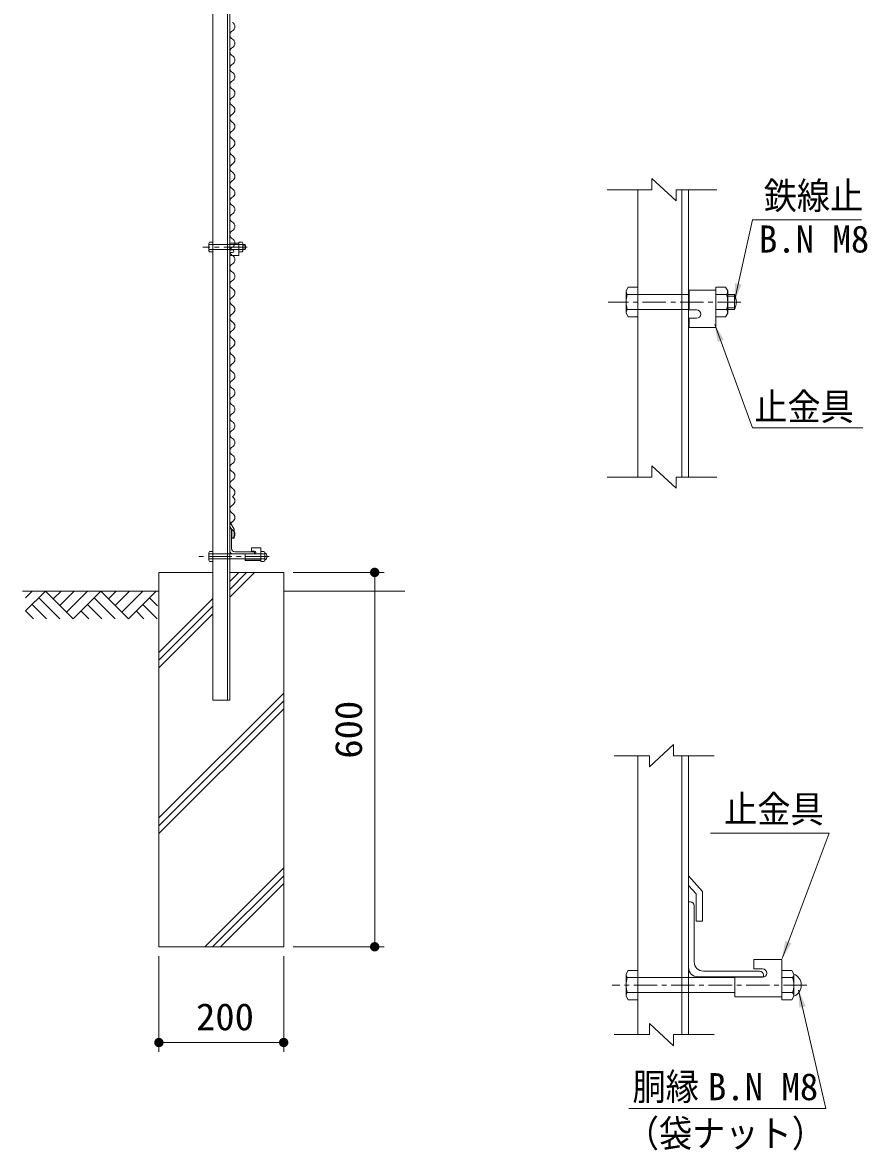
# Model space of a CAD drawing. Units: millimetres, scale not verified. Extents: x -4455 to 4455, y -3150 to 3150.
# Drawn here: x 51 to 1405, y -482 to 1326 of the extents above; entities that cross this region are included whole.
import ezdxf
from ezdxf.enums import TextEntityAlignment as Align

# ---------------------------------------------------------------- set-up
doc = ezdxf.new("R2010")
doc.units = ezdxf.units.MM
doc.header["$LTSCALE"] = 30
doc.linetypes.add('DASHED', pattern=[7.5, 6, -1.5])
doc.linetypes.add('USER1', pattern=[2, 1.25, -0.25, 0.25, -0.25])
for name, color, linetype, lineweight in [('0-1_SUNPOU', 1, 'Continuous', 18), ('0-3_4基礎', 4, 'Continuous', 18), ('0-4_5寸法', 1, 'Continuous', 18), ('0-5_1部材', 3, 'Continuous', 18), ('0-6_GL', 7, 'Continuous', 9), ('0-8_8部品', 7, 'Continuous', 9), ('0-9_0', 1, 'Continuous', 18), ('0-A_2網', 4, 'Continuous', 18), ('0-B_AMI', 3, 'Continuous', 18), ('0-C_7詳細', 7, 'Continuous', 18)]:
    doc.layers.add(name, color=color, linetype=linetype, lineweight=lineweight)
doc.styles.add('ＭＳ ゴシック', font='')
doc.styles.get('ＭＳ ゴシック').set_extended_font_data('MS Gothic')

# ---------------------------------------------------------------- blocks, each defined once
blk = doc.blocks.new('GL-マーク')
at = {"layer": '0-9_0'}
for p, q in [((-418.12, -21.21), (-396.91, 0)), ((-418.12, -63.64), (-354.48, 0)), ((-354.48, 0), (-265.86, -88.62)), ((-304.52, 0), (-329.5, -24.98)), ((-262.09, 0), (-308.29, -46.2)), ((-219.67, 0), (-287.08, -67.41)), ((-177.24, 0), (-265.86, -88.62)), ((-177.24, 0), (-88.62, -88.62)), ((-127.28, 0), (-152.26, -24.98)), ((-84.85, 0), (-131.05, -46.19)), ((-42.43, 0), (-109.83, -67.41)), ((0, 0), (-88.62, -88.62)), ((-375.7, -21.21), (-308.29, -88.62)), ((-198.45, -21.21), (-131.05, -88.62)), ((4.99, -47.42), (-21.21, -21.21)), ((-418.12, -63.64), (-393.14, -88.62)), ((-396.91, -42.43), (-350.71, -88.62)), ((-240.88, -63.64), (-215.9, -88.62)), ((-219.67, -42.43), (-173.47, -88.62)), ((-38.66, -88.62), (-63.64, -63.64)), ((3.77, -88.62), (-42.43, -42.43))]:
    blk.add_line(p, q, dxfattribs=at)
blk = doc.blocks.new('NAMIX5')
at = {"layer": '0-B_AMI'}
for centre, start, end in [((53.3, -300), 118.07249, 241.92751), ((-53.3, -100), 298.07249, 61.92751), ((-53.3, -500), 298.07249, 61.92751), ((53.3, -700), 118.07249, 241.92751), ((-53.3, -900), 298.07249, 61.92751), ((53.3, -1100), 118.07249, 241.92751), ((-53.3, -1300), 298.07249, 61.92751), ((53.3, -1500), 118.07249, 241.92751), ((-53.3, -1700), 298.07249, 61.92751), ((53.3, -1900), 118.07249, 241.92751)]:
    blk.add_arc(centre, 113.3, start, end, dxfattribs=at)
blk = doc.blocks.new('NAMIX13')
at = {"layer": '0-B_AMI'}
for centre, start, end in [((-106.7, -200), 298.07249, 61.92751), ((106.7, -600), 118.07249, 241.92751), ((-106.7, -1000), 298.07249, 61.92751), ((106.7, -1400), 118.07249, 241.92751), ((-106.7, -1800), 298.07249, 61.92751), ((106.7, -2200), 118.07249, 241.92751), ((-106.7, -2600), 298.07249, 61.92751), ((106.7, -3000), 118.07249, 241.92751), ((-106.7, -3400), 298.07249, 61.92751), ((106.7, -3800), 118.07249, 241.92751), ((-106.7, -4200), 298.07249, 61.92751), ((106.7, -4600), 118.07249, 241.92751), ((-106.7, -5000), 298.07249, 61.92751), ((106.7, -5400), 118.07249, 241.92751), ((-106.7, -5800), 298.07249, 61.92751), ((106.7, -6200), 118.07249, 241.92751), ((-106.7, -6600), 298.07249, 61.92751), ((106.7, -7000), 118.07249, 241.92751), ((-106.7, -7400), 298.07249, 61.92751), ((106.7, -7800), 118.07249, 241.92751), ((-106.7, -8200), 298.07249, 61.92751), ((106.7, -8600), 118.07249, 241.92751)]:
    blk.add_arc(centre, 226.7, start, end, dxfattribs=at)
blk = doc.blocks.new('NAMI')
at = {"layer": '0-B_AMI'}
for centre, start, end in [((-106.7, -200), 298.07249, 61.92751), ((106.7, -600), 118.07249, 241.92751)]:
    blk.add_arc(centre, 226.7, start, end, dxfattribs=at)
blk = doc.blocks.new('M1')
at = {"layer": '0-1_SUNPOU'}
blk.add_line((-7.5, 0), (-57.86, 0), dxfattribs=at)
for points in [[(0, 0), (-7.5, 0), (-7.44, 0.94)], [(0, 0), (-7.44, -0.94), (-7.5, 0)], [(0, 0), (-7.44, 0.94), (-7.26, 1.87)], [(0, 0), (-7.26, -1.87), (-7.44, -0.94)], [(0, 0), (-7.26, 1.87), (-6.97, 2.76)], [(0, 0), (-6.97, -2.76), (-7.26, -1.87)], [(0, 0), (-6.97, 2.76), (-6.57, 3.61)], [(0, 0), (-6.57, -3.61), (-6.97, -2.76)], [(0, 0), (-6.57, 3.61), (-6.07, 4.41)], [(0, 0), (-6.07, -4.41), (-6.57, -3.61)], [(0, 0), (-6.07, 4.41), (-5.47, 5.13)], [(0, 0), (-5.47, -5.13), (-6.07, -4.41)], [(0, 0), (-5.47, 5.13), (-4.78, 5.78)], [(0, 0), (-4.78, -5.78), (-5.47, -5.13)], [(0, 0), (-4.78, 5.78), (-4.02, 6.33)], [(0, 0), (-4.02, -6.33), (-4.78, -5.78)], [(0, 0), (-4.02, 6.33), (-3.19, 6.79)], [(0, 0), (-3.19, -6.79), (-4.02, -6.33)], [(0, 0), (-3.19, 6.79), (-2.32, 7.13)], [(0, 0), (-2.32, -7.13), (-3.19, -6.79)], [(0, 0), (-2.32, 7.13), (-1.41, 7.37)], [(0, 0), (-1.41, -7.37), (-2.32, -7.13)], [(0, 0), (-1.41, 7.37), (-0.47, 7.49)], [(0, 0), (-0.47, -7.49), (-1.41, -7.37)], [(0, 0), (-0.47, 7.49), (0.47, 7.49)], [(0, 0), (0.47, -7.49), (-0.47, -7.49)], [(0, 0), (0.47, 7.49), (1.41, 7.37)], [(0, 0), (1.41, 7.37), (2.32, 7.13)], [(0, 0), (2.32, 7.13), (3.19, 6.79)], [(0, 0), (3.19, 6.79), (4.02, 6.33)], [(0, 0), (4.02, 6.33), (4.78, 5.78)], [(0, 0), (4.78, 5.78), (5.47, 5.13)], [(0, 0), (5.47, 5.13), (6.07, 4.41)], [(0, 0), (6.07, 4.41), (6.57, 3.61)], [(0, 0), (6.57, 3.61), (6.97, 2.76)], [(0, 0), (6.97, 2.76), (7.26, 1.87)], [(0, 0), (7.26, 1.87), (7.44, 0.94)], [(0, 0), (7.44, 0.94), (7.5, 0)], [(0, 0), (1.41, -7.37), (0.47, -7.49)], [(0, 0), (2.32, -7.13), (1.41, -7.37)], [(0, 0), (3.19, -6.79), (2.32, -7.13)], [(0, 0), (4.02, -6.33), (3.19, -6.79)], [(0, 0), (4.78, -5.78), (4.02, -6.33)], [(0, 0), (5.47, -5.13), (4.78, -5.78)], [(0, 0), (6.07, -4.41), (5.47, -5.13)], [(0, 0), (6.57, -3.61), (6.07, -4.41)], [(0, 0), (6.97, -2.76), (6.57, -3.61)], [(0, 0), (7.26, -1.87), (6.97, -2.76)], [(0, 0), (7.44, -0.94), (7.26, -1.87)], [(0, 0), (7.5, 0), (7.44, -0.94)]]:
    blk.add_solid(points, dxfattribs=at)

msp = doc.modelspace()

# ---------------------------------------------------------------- linework, layer by layer
at = {"layer": '0-3_4基礎', "color": 7, "lineweight": 9}
for p, q in [((269.77, 444.92), (356.27, 444.92)), ((269.77, 444.92), (269.77, -155.08)), ((269.77, 444.92), (341.77, 444.92)), ((383.27, 444.92), (469.77, 444.92)), ((397.77, 444.92), (469.77, 444.92)), ((469.77, 444.92), (469.77, -155.08)), ((269.77, -155.08), (469.77, -155.08))]:
    msp.add_line(p, q, dxfattribs=at)
at = {"layer": '0-3_4基礎'}
for p, q in [((383.27, 405.3), (422.89, 444.92)), ((383.27, 417.8), (410.39, 444.92)), ((383.27, 430.3), (397.89, 444.92)), ((269.77, 316.8), (356.27, 403.3)), ((269.77, 304.3), (356.27, 390.8)), ((269.77, 291.8), (356.27, 378.3)), ((269.77, 51.46), (469.77, 251.46)), ((269.77, 38.96), (469.77, 238.96)), ((269.77, 26.46), (469.77, 226.46)), ((343.43, -155.08), (469.77, -28.74)), ((355.93, -155.08), (469.77, -41.24)), ((368.43, -155.08), (469.77, -53.74))]:
    msp.add_line(p, q, dxfattribs=at)
at = {"layer": '0-4_5寸法'}
for p, q in [((484.77, 444.92), (630.6, 444.92)), ((615.6, -125.08), (615.6, 414.92)), ((484.77, -155.08), (630.6, -155.08)), ((269.77, -170.08), (269.77, -323.6)), ((469.77, -170.08), (469.77, -323.6)), ((299.77, -308.6), (439.77, -308.6))]:
    msp.add_line(p, q, dxfattribs=at)
at = {"layer": '0-5_1部材', "color": 7, "lineweight": 9}
for p, q in [((356.27, 1459.92), (356.27, 239.92)), ((379.77, 1459.92), (379.77, 239.92)), ((383.27, 1459.92), (383.27, 239.92)), ((383.27, 526), (390.57, 514.04)), ((383.27, 519.92), (383.27, 479.92)), ((383.27, 518.32), (386.57, 512.91)), ((383.27, 479.92), (383.27, 514.92)), ((383.27, 514.92), (384.27, 514.92)), ((386.27, 482.92), (386.27, 512.92)), ((386.57, 499.91), (386.57, 512.91)), ((390.57, 499.91), (390.57, 514.04)), ((390.57, 499.91), (386.57, 499.91)), ((423.27, 474.92), (388.27, 474.92)), ((421.27, 477.92), (391.27, 477.92)), ((423.27, 474.92), (423.27, 475.92)), ((356.27, 239.92), (383.27, 239.92))]:
    msp.add_line(p, q, dxfattribs=at)
at = {"layer": '0-5_1部材', "color": 1, "linetype": 'USER1'}
msp.add_line((411.23, 966.35), (340.4, 966.35), dxfattribs=at)
at = {"layer": '0-5_1部材'}
for p, q in [((349.87, 972.27), (350.98, 974.19)), ((349.87, 960.43), (349.87, 972.27)), ((350.56, 970.35), (356.27, 970.35)), ((350.56, 962.35), (356.27, 962.35)), ((350.98, 974.19), (356.27, 974.19)), ((356.27, 958.51), (356.27, 974.19)), ((383.61, 972.67), (383.61, 962.17)), ((383.61, 972.67), (397.81, 972.67)), ((383.61, 962.17), (387.56, 962.17)), ((397.81, 958.51), (397.81, 974.19)), ((397.81, 972.67), (397.81, 952.67)), ((403.53, 970.35), (397.81, 970.35)), ((403.53, 962.35), (397.81, 962.35)), ((403.1, 958.51), (397.81, 958.51)), ((404.21, 960.43), (403.1, 958.51)), ((404.21, 960.43), (404.21, 972.27)), ((404.21, 970.35), (407.77, 970.35)), ((404.21, 969.55), (408.17, 969.55)), ((404.21, 963.15), (408.17, 963.15)), ((404.21, 962.35), (407.77, 962.35)), ((407.77, 962.35), (407.77, 970.35)), ((383.61, 957.67), (387.56, 957.67)), ((383.61, 957.67), (383.61, 952.67)), ((383.61, 952.67), (397.81, 952.67))]:
    msp.add_line(p, q, dxfattribs=at)
at = {"layer": '0-5_1部材', "linetype": 'DASHED'}
for p, q in [((356.27, 970.35), (397.81, 970.35)), ((356.27, 962.35), (397.81, 962.35))]:
    msp.add_line(p, q, dxfattribs=at)
at = {"layer": '0-5_1部材'}
for points in [[(349.87, 960.43), (350.98, 958.51), (356.27, 958.51)], [(404.21, 972.27), (403.1, 974.19), (397.81, 974.19)]]:
    msp.add_lwpolyline(points, dxfattribs=at)
for centre, radius, start, end in [((352.9, 972.27), 3.03, 180, 219.3382), ((361.87, 966.35), 12, 160.52878, 199.47122), ((352.9, 960.43), 3.03, 140.6618, 180), ((387.56, 959.92), 2.25, 270, 90), ((401.18, 972.27), 3.03, 320.6618, 0), ((392.21, 966.35), 12, 340.52878, 19.47122), ((401.18, 960.43), 3.03, 0, 39.3382), ((400.84, 966.35), 8, 330, 30)]:
    msp.add_arc(centre, radius, start, end, dxfattribs=at)
at = {"layer": '0-5_1部材', "color": 7, "lineweight": 9}
for centre, radius, start, end in [((384.27, 512.92), 2, 0, 90), ((388.27, 479.92), 5, 180, 270), ((391.27, 482.92), 5, 180, 270), ((421.27, 475.92), 2, 0, 90)]:
    msp.add_arc(centre, radius, start, end, dxfattribs=at)
at = {"layer": '0-6_GL'}
for p, q in [((269.77, 414.92), (51.26, 414.92)), ((664.1, 414.92), (469.77, 414.92))]:
    msp.add_line(p, q, dxfattribs=at)
at = {"layer": '0-8_8部品', "color": 1, "linetype": 'USER1', "lineweight": 18}
msp.add_line((446.5, 470.47), (333.88, 470.47), dxfattribs=at)
at = {"layer": '0-8_8部品'}
for p, q in [((349.87, 476.39), (350.98, 478.31)), ((349.87, 464.55), (349.87, 476.39)), ((350.56, 474.47), (356.27, 474.47)), ((350.98, 478.31), (356.27, 478.31)), ((356.27, 462.63), (356.27, 478.31)), ((378.37, 474.47), (433.08, 474.47)), ((408.08, 474.65), (422.83, 474.65)), ((408.08, 464.15), (408.08, 474.65)), ((418.08, 479.15), (418.08, 484.15)), ((418.08, 484.15), (433.08, 484.15)), ((418.08, 479.15), (422.83, 479.15)), ((433.08, 464.15), (433.08, 484.15)), ((433.08, 478.31), (433.08, 462.63)), ((438.37, 478.31), (433.08, 478.31)), ((438.8, 474.47), (433.08, 474.47)), ((439.48, 476.39), (438.37, 478.31)), ((350.56, 466.47), (356.27, 466.47)), ((383.27, 466.47), (437.99, 466.47)), ((408.08, 464.15), (433.08, 464.15)), ((438.8, 466.47), (433.08, 466.47)), ((438.37, 462.63), (433.08, 462.63))]:
    msp.add_line(p, q, dxfattribs=at)
at = {"layer": '0-8_8部品', "color": 3, "linetype": 'DASHED', "lineweight": 18}
for p, q in [((356.27, 474.47), (383.27, 474.47)), ((356.27, 466.47), (383.27, 466.47)), ((408.08, 466.15), (433.08, 466.15))]:
    msp.add_line(p, q, dxfattribs=at)
at = {"layer": '0-8_8部品'}
for points in [[(439.48, 476.39), (439.48, 464.55), (438.37, 462.63)], [(349.87, 464.55), (350.98, 462.63), (356.27, 462.63)]]:
    msp.add_lwpolyline(points, dxfattribs=at)
for centre, radius, start, end in [((352.9, 476.39), 3.03, 180, 219.3382), ((361.87, 470.47), 12, 160.52878, 199.47122), ((422.83, 476.9), 2.25, 270, 90), ((436.45, 476.39), 3.03, 320.6618, 0), ((427.48, 470.47), 12, 340.52878, 19.47122), ((436.33, 470.47), 6.71, 298.05542, 61.94458), ((352.9, 464.55), 3.03, 140.6618, 180), ((436.45, 464.55), 3.03, 0, 39.3382)]:
    msp.add_arc(centre, radius, start, end, dxfattribs=at)
at = {"layer": '0-B_AMI'}
for centre, start, end in [((384.05, 812.93), 298.07249, 61.92751), ((391.16, 799.6), 118.07249, 241.92751), ((391.16, 772.93), 118.07249, 241.92751), ((384.05, 786.26), 298.07249, 61.92751), ((384.05, 759.6), 298.07249, 61.92751), ((391.16, 746.26), 118.07249, 241.92751), ((391.16, 719.6), 118.07249, 241.92751), ((384.05, 732.93), 298.07249, 61.92751), ((384.05, 706.26), 298.07249, 61.92751), ((391.16, 692.93), 118.07249, 241.92751), ((391.16, 666.26), 118.07249, 241.92751), ((384.05, 679.6), 298.07249, 61.92751), ((384.05, 652.93), 298.07249, 61.92751), ((391.16, 639.6), 118.07249, 241.92751), ((384.05, 626.26), 298.07249, 61.92751), ((391.16, 612.93), 118.07249, 241.92751), ((384.05, 599.6), 298.07249, 61.92751), ((391.16, 586.26), 118.07249, 241.92751), ((384.05, 572.93), 298.07249, 61.92751), ((384.05, 559.6), 298.07249, 61.92751), ((391.16, 546.26), 118.07249, 241.92751), ((391.16, 519.6), 118.07249, 241.92751), ((384.05, 532.93), 298.07249, 61.92751), ((384.05, 506.26), 298.07249, 61.92751)]:
    msp.add_arc(centre, 7.56, start, end, dxfattribs=at)
at = {"layer": '0-C_7詳細', "color": 4}
for p, q in [((1060.01, 1058.32), (1060.01, 1076.32)), ((1098.78, 1040.32), (1060.01, 1076.32)), ((1060.01, 1058.32), (988.45, 1058.32)), ((1098.78, 1058.32), (1164.05, 1058.32)), ((1098.78, 1058.32), (1098.78, 1040.32)), ((1098.78, 579.83), (1060.01, 615.83)), ((1060.01, 597.83), (1060.01, 615.83)), ((1060.01, 597.83), (988.45, 597.83)), ((1098.78, 597.83), (1164.05, 597.83)), ((1098.78, 597.83), (1098.78, 579.83)), ((1055.8, 151.19), (999.23, 151.19)), ((1055.8, 151.19), (1055.8, 133.19)), ((1094.57, 151.19), (1159.84, 151.19)), ((1094.57, -313.95), (1055.8, -277.95)), ((1055.8, -295.95), (1055.8, -277.95)), ((1055.8, -295.95), (999.23, -295.95)), ((1094.57, -295.95), (1159.84, -295.95)), ((1094.57, -295.95), (1094.57, -313.95))]:
    msp.add_line(p, q, dxfattribs=at)
at = {"layer": '0-C_7詳細', "lineweight": 9}
for p, q in [((1037.61, 1058.32), (1037.61, 597.83)), ((1108.11, 1058.32), (1108.11, 597.83)), ((1118.61, 1058.32), (1118.61, 597.83)), ((1018.41, 896.11), (1021.74, 901.87)), ((1018.41, 860.59), (1018.41, 896.11)), ((1020.47, 890.35), (1037.61, 890.35)), ((1021.74, 901.87), (1037.61, 901.87)), ((1037.61, 854.83), (1037.61, 901.87)), ((1119.63, 897.31), (1119.63, 865.81)), ((1119.63, 897.31), (1162.23, 897.31)), ((1162.23, 854.83), (1162.23, 901.87)), ((1178.11, 901.87), (1162.23, 901.87)), ((1162.23, 897.31), (1162.23, 837.31)), ((1179.37, 890.35), (1162.23, 890.35)), ((1181.43, 896.11), (1178.11, 901.87)), ((1181.43, 860.59), (1181.43, 896.11)), ((1181.43, 890.35), (1192.09, 890.35)), ((1192.09, 866.35), (1192.09, 890.35)), ((1018.41, 860.59), (1021.74, 854.83)), ((1020.47, 866.35), (1037.61, 866.35)), ((1021.74, 854.83), (1037.61, 854.83)), ((1118.61, 730), (1118.61, 850)), ((1119.63, 865.81), (1131.48, 865.81)), ((1119.63, 852.31), (1119.63, 837.31)), ((1119.63, 852.31), (1131.48, 852.31)), ((1179.37, 866.35), (1162.23, 866.35)), ((1181.43, 866.35), (1192.09, 866.35)), ((1119.63, 837.31), (1162.23, 837.31)), ((1037.61, -295.95), (1037.61, 151.19)), ((1108.11, -295.95), (1108.11, 151.19)), ((1118.61, -295.95), (1118.61, 151.19)), ((1118.61, -41.36), (1141.11, -66.34)), ((1118.61, -57.05), (1130.61, -70.37)), ((1130.61, -114.28), (1130.61, -70.37)), ((1141.11, -114.28), (1141.11, -66.34)), ((1118.61, -83.24), (1118.61, -188.24)), ((1118.61, -83.24), (1121.61, -83.24)), ((1127.61, -89.24), (1127.61, -179.24)), ((1141.11, -114.28), (1130.61, -114.28)), ((1223.04, -190.56), (1223.04, -175.56)), ((1223.04, -175.56), (1268.04, -175.56)), ((1268.04, -235.56), (1268.04, -175.56)), ((1018.41, -198.83), (1021.74, -193.07)), ((1018.41, -198.83), (1018.41, -234.35)), ((1021.74, -193.07), (1037.61, -193.07)), ((1037.61, -193.07), (1037.61, -240.11)), ((1142.61, -194.24), (1232.61, -194.24)), ((1223.04, -190.56), (1237.29, -190.56)), ((1268.04, -193.07), (1268.04, -240.11)), ((1283.92, -193.07), (1268.04, -193.07)), ((1287.24, -198.83), (1283.92, -193.07)), ((1287.24, -198.83), (1287.24, -234.35)), ((1020.47, -204.59), (1037.61, -204.59)), ((1118.61, -204.59), (1193.04, -204.59)), ((1133.61, -203.24), (1238.61, -203.24)), ((1193.04, -204.06), (1237.29, -204.06)), ((1193.04, -235.56), (1193.04, -204.06)), ((1238.61, -203.24), (1238.61, -200.24)), ((1285.18, -204.59), (1268.04, -204.59)), ((1018.41, -234.35), (1021.74, -240.11)), ((1020.47, -228.59), (1037.61, -228.59)), ((1118.61, -228.59), (1193.04, -228.59)), ((1285.18, -228.59), (1268.04, -228.59)), ((1287.24, -234.35), (1283.92, -240.11)), ((1021.74, -240.11), (1037.61, -240.11)), ((1193.04, -235.56), (1268.04, -235.56)), ((1283.92, -240.11), (1268.04, -240.11))]:
    msp.add_line(p, q, dxfattribs=at)
at = {"layer": '0-C_7詳細', "color": 3, "linetype": 'DASHED'}
for p, q in [((1037.61, 890.35), (1119.63, 890.35)), ((1037.61, 866.35), (1119.63, 866.35)), ((1037.61, -204.59), (1118.61, -204.59)), ((1037.61, -228.59), (1118.61, -228.59))]:
    msp.add_line(p, q, dxfattribs=at)
at = {"layer": '0-C_7詳細', "color": 1}
for p, q in [((1181.43, 887.95), (1193.3, 887.95)), ((1181.43, 868.75), (1193.3, 868.75))]:
    msp.add_line(p, q, dxfattribs=at)
at = {"layer": '0-C_7詳細', "color": 1, "linetype": 'USER1'}
for p, q in [((1202.49, 878.35), (989.99, 878.35)), ((1308.29, -216.59), (996.05, -216.59))]:
    msp.add_line(p, q, dxfattribs=at)
at = {"layer": '0-C_7詳細', "color": 1}
for points in [[(1396.01, 1010.32), (1220.86, 1010.32), (1192.52, 880.31)], [(1397.81, 676.82), (1220.86, 676.82), (1160.64, 842.33)]]:
    msp.add_lwpolyline(points, dxfattribs=at)
at = {"layer": '0-C_7詳細', "lineweight": 9}
msp.add_lwpolyline([(1181.43, 860.59), (1178.11, 854.83), (1162.23, 854.83)], dxfattribs=at)
at = {"layer": '0-C_7詳細', "color": 4}
msp.add_lwpolyline([(1094.57, 151.19), (1094.57, 169.19), (1055.8, 133.19)], dxfattribs=at)
at = {"layer": '0-C_7詳細', "color": 5}
for points in [[(1153.72, 27), (1343.81, 27), (1268.74, -173.68)], [(1022.87, -414.12), (1338.48, -414.12), (1294.91, -224.42)]]:
    msp.add_lwpolyline(points, dxfattribs=at)
at = {"layer": '0-C_7詳細', "lineweight": 9}
for centre, radius, start, end in [((1027.5, 896.11), 9.09, 180, 219.3382), ((1054.41, 878.35), 36, 160.52878, 199.47122), ((1145.43, 878.35), 36, 340.52878, 19.47122), ((1172.35, 896.11), 9.09, 320.6618, 0), ((1171.31, 878.35), 24, 330, 30), ((1027.5, 860.59), 9.09, 140.6618, 180), ((1131.48, 859.06), 6.75, 270, 90), ((1172.35, 860.59), 9.09, 0, 39.3382), ((1121.61, -89.24), 6, 0, 90), ((1142.61, -179.24), 15, 180, 270), ((1027.5, -198.83), 9.09, 180, 219.3382), ((1133.61, -188.24), 15, 180, 270), ((1232.61, -200.24), 6, 0, 90), ((1237.29, -197.31), 6.75, 270, 90), ((1278.15, -198.83), 9.09, 320.6618, 0), ((1280.1, -216.59), 19.14, 291.90813, 68.09187), ((1054.41, -216.59), 36, 160.52878, 199.47122), ((1251.24, -216.59), 36, 340.52878, 19.47122), ((1027.5, -234.35), 9.09, 140.6618, 180), ((1278.15, -234.35), 9.09, 0, 39.3382)]:
    msp.add_arc(centre, radius, start, end, dxfattribs=at)
at = {"layer": '0-C_7詳細', "color": 1}
for points in [[(1192.09, 878.35), (1193.39, 908.77), (1203.57, 906.55)], [(1159.96, 844.21), (1175.11, 817.8), (1165.32, 814.24)]]:
    msp.add_solid(points, dxfattribs=at)
at = {"layer": '0-C_7詳細', "color": 5}
for points in [[(1268.04, -175.56), (1273.67, -145.63), (1283.43, -149.28)], [(1294.46, -222.47), (1306.25, -250.55), (1296.1, -252.88)]]:
    msp.add_solid(points, dxfattribs=at)

# ---------------------------------------------------------------- block references
at = {"layer": '0-4_5寸法'}
for p, rotation in [((615.6, 444.92), 90), ((615.6, -155.08), 270), ((269.77, -308.6), 180)]:
    msp.add_blockref('M1', p, dxfattribs=dict(at, rotation=rotation))
msp.add_blockref('M1', (469.77, -308.6), dxfattribs=at)
at = {"layer": '0-6_GL', "xscale": 0.5, "yscale": 0.5}
msp.add_blockref('GL-マーク', (265.17, 414.92), dxfattribs=at)
at = {"layer": '0-A_2網'}
for name, p, xscale, yscale in [('NAMI', (387.6, 1326.26), 0.03333333, 0.03333333), ('NAMI', (387.6, 1299.6), 0.03333333, 0.03333333), ('NAMI', (387.6, 1272.93), 0.03333333, 0.03333333), ('NAMIX5', (387.6, 1246.26), 0.06666667, 0.06666667), ('NAMIX13', (387.6, 1112.93), 0.03333333, 0.03333333)]:
    msp.add_blockref(name, p, dxfattribs=dict(at, xscale=xscale, yscale=yscale))

# ---------------------------------------------------------------- texts
at = {"layer": '0-4_5寸法', "color": 3, "style": 'ＭＳ ゴシック', "width": 1.05}
msp.add_text('600', height=43.33, rotation=90, dxfattribs=at).set_placement((608.26, 146.39), align=Align.BOTTOM_LEFT)
msp.add_text('200', height=43.33, dxfattribs=at).set_placement((329.27, -301.93), align=Align.BOTTOM_LEFT)
at = {"layer": '0-C_7詳細', "color": 3, "style": 'ＭＳ ゴシック', "width": 0.9}
for s, p in [('鉄線止', (1239.04, 1014.08)), ('止金具', (1223.89, 675.87)), ('止金具', (1175.63, 30.83)), ('胴縁', (1028.77, -414.01)), ('（袋ナット）', (1018.12, -488.89))]:
    msp.add_text(s, height=43.33, dxfattribs=at).set_placement(p, align=Align.BOTTOM_LEFT)
at = {"layer": '0-C_7詳細', "color": 3, "style": 'ＭＳ ゴシック'}
for p in [(1231.43, 944.66), (1149.66, -414.01)]:
    msp.add_text('B.N M8', height=43.33, dxfattribs=at).set_placement(p, align=Align.BOTTOM_LEFT)

doc.saveas('drawing.dxf')
